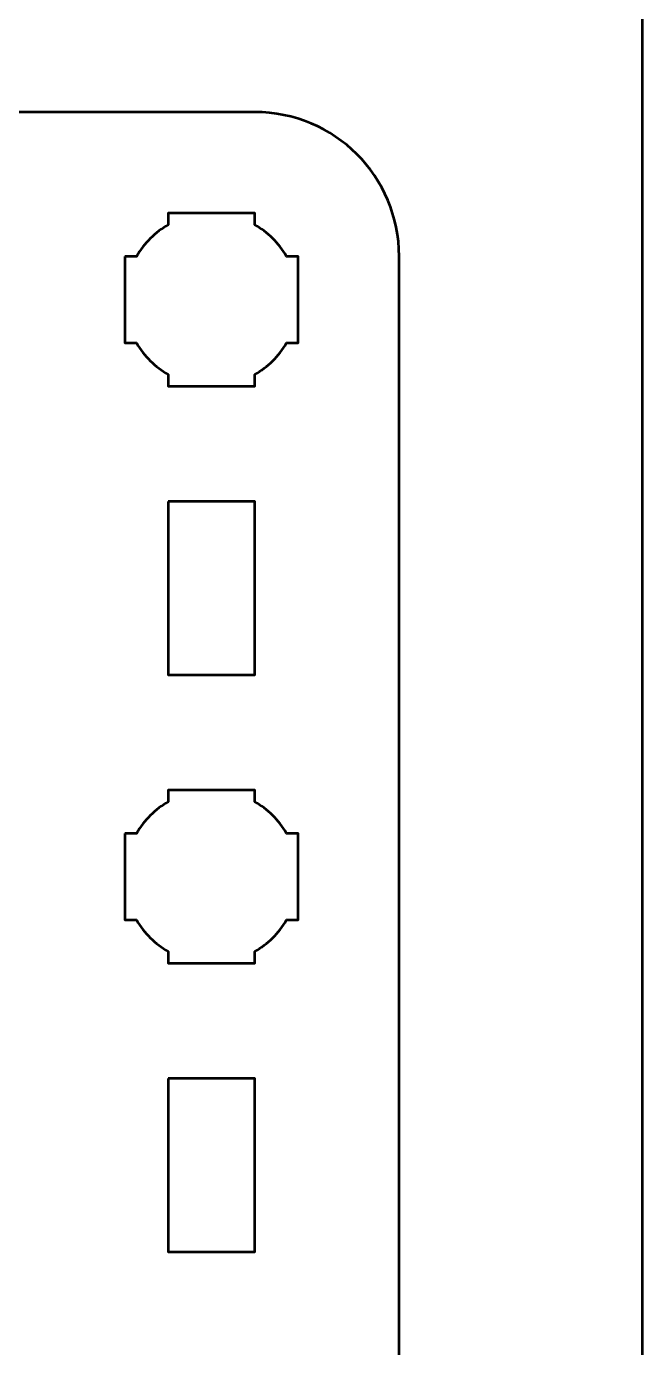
# Model space of a CAD drawing. Header units: centimetres. Extents: x -21 to 0, y -29.7 to 0.
# Drawn here: x -2.135 to 0, y -15.107 to -10.527 of the extents above; entities that cross this region are included whole.
import ezdxf

# ---------------------------------------------------------------- set-up
doc = ezdxf.new("R2010")
doc.units = ezdxf.units.CM
doc.header["$MEASUREMENT"] = 0
doc.layers.add('Layer 1', color=7, linetype='Continuous')

msp = doc.modelspace()

# ---------------------------------------------------------------- linework, layer by layer
at = {"layer": 'Layer 1', "color": 1, "lineweight": 53}
msp.add_open_spline([(-21.00003, -29.19995), (-21.00003, -29.19995), (-21.00003, -1.69992), (-21.00003, -1.69992), (-21.00003, -1.69992), (-21.00003, -1.61709), (-20.93286, -1.54992), (-20.85003, -1.54992), (-20.85003, -1.54992), (-20.7672, -1.54992), (-20.70003, -1.48275), (-20.70003, -1.39992), (-20.70003, -1.39992), (-20.70003, -1.31709), (-20.7672, -1.24992), (-20.85003, -1.24992), (-20.85003, -1.24992), (-20.93286, -1.24992), (-21.00003, -1.18275), (-21.00003, -1.09992), (-21.00003, -1.09992), (-21.00003, -1.09992), (-21.00003, -0.49992), (-21.00003, -0.49992), (-21.00003, -0.49992), (-21.00003, -0.22295), (-20.77694, 0.00004), (-20.49994, 0.00004), (-20.49994, 0.00004), (-20.49994, 0.00004), (-0.50008, 0.00004), (-0.50008, 0.00004), (-0.50008, 0.00004), (-0.22294, 0.00004), (0.00002, -0.22295), (0.00002, -0.49992), (0.00002, -0.49992), (0.00002, -0.49992), (0.00002, -29.19995), (0.00002, -29.19995), (0.00002, -29.19995), (0.00002, -29.47695), (-0.22294, -29.70004), (-0.50008, -29.70004), (-0.50008, -29.70004), (-0.50008, -29.70004), (-20.49994, -29.70004), (-20.49994, -29.70004), (-20.49994, -29.70004), (-20.77694, -29.70004), (-21.00003, -29.47695), (-21.00003, -29.19995)], degree=3, knots=[0, 0, 0, 0, 0.0769231, 0.0769231, 0.0769231, 0.0769231, 0.1538462, 0.1538462, 0.1538462, 0.1538462, 0.2307692, 0.2307692, 0.2307692, 0.2307692, 0.3076923, 0.3076923, 0.3076923, 0.3076923, 0.3846154, 0.3846154, 0.3846154, 0.3846154, 0.4615385, 0.4615385, 0.4615385, 0.4615385, 0.5384615, 0.5384615, 0.5384615, 0.5384615, 0.6153846, 0.6153846, 0.6153846, 0.6153846, 0.6923077, 0.6923077, 0.6923077, 0.6923077, 0.7692308, 0.7692308, 0.7692308, 0.7692308, 0.8461538, 0.8461538, 0.8461538, 0.8461538, 0.9230769, 0.9230769, 0.9230769, 0.9230769, 1, 1, 1, 1], dxfattribs=at)
at = {"layer": 'Layer 1', "color": 3, "lineweight": 53}
msp.add_open_spline([(-9.64363, -10.82436), (-9.64363, -10.82436), (-1.34373, -10.82436), (-1.34373, -10.82436), (-1.34373, -10.82436), (-1.06673, -10.82436), (-0.84363, -11.04746), (-0.84363, -11.32446), (-0.84363, -11.32446), (-0.84363, -11.32446), (-0.84363, -19.62436), (-0.84363, -19.62436), (-0.84363, -19.62436), (-0.84363, -19.90136), (-1.06673, -20.12446), (-1.34373, -20.12446), (-1.34373, -20.12446), (-1.34373, -20.12446), (-9.64363, -20.12446), (-9.64363, -20.12446), (-9.64363, -20.12446), (-9.92063, -20.12446), (-10.14373, -19.90136), (-10.14373, -19.62436), (-10.14373, -19.62436), (-10.14373, -19.62436), (-10.14373, -11.32446), (-10.14373, -11.32446), (-10.14373, -11.32446), (-10.14373, -11.04746), (-9.92063, -10.82436), (-9.64363, -10.82436)], degree=3, knots=[0, 0, 0, 0, 0.125, 0.125, 0.125, 0.125, 0.25, 0.25, 0.25, 0.25, 0.375, 0.375, 0.375, 0.375, 0.5, 0.5, 0.5, 0.5, 0.625, 0.625, 0.625, 0.625, 0.75, 0.75, 0.75, 0.75, 0.875, 0.875, 0.875, 0.875, 1, 1, 1, 1], dxfattribs=at)
at = {"layer": 'Layer 1', "lineweight": 53}
for points, knots in [([(-1.79369, -11.32438), (-1.79369, -11.32438), (-1.75349, -11.32438), (-1.75349, -11.32438), (-1.75349, -11.32438), (-1.72716, -11.27886), (-1.6892, -11.24093), (-1.64369, -11.2146), (-1.64369, -11.2146), (-1.64369, -11.2146), (-1.64369, -11.17438), (-1.64369, -11.17438), (-1.64369, -11.17438), (-1.64369, -11.17438), (-1.34369, -11.17438), (-1.34369, -11.17438), (-1.34369, -11.17438), (-1.34369, -11.17438), (-1.34369, -11.21457), (-1.34369, -11.21457), (-1.34369, -11.21457), (-1.29816, -11.2409), (-1.26017, -11.27885), (-1.23381, -11.32438), (-1.23381, -11.32438), (-1.23381, -11.32438), (-1.19369, -11.32438), (-1.19369, -11.32438), (-1.19369, -11.32438), (-1.19369, -11.32438), (-1.19369, -11.4698), (-1.19369, -11.4698), (-1.19369, -11.4698), (-1.19369, -11.4698), (-1.19363, -11.47445), (-1.19363, -11.47445), (-1.19363, -11.47445), (-1.19363, -11.47445), (-1.19369, -11.47909), (-1.19369, -11.47909), (-1.19369, -11.47909), (-1.19369, -11.47909), (-1.19369, -11.62438), (-1.19369, -11.62438), (-1.19369, -11.62438), (-1.19369, -11.62438), (-1.23376, -11.62438), (-1.23376, -11.62438), (-1.23376, -11.62438), (-1.26011, -11.66995), (-1.29811, -11.70796), (-1.34369, -11.73432), (-1.34369, -11.73432), (-1.34369, -11.73432), (-1.34369, -11.77438), (-1.34369, -11.77438), (-1.34369, -11.77438), (-1.34369, -11.77438), (-1.48697, -11.77438), (-1.48697, -11.77438), (-1.48697, -11.77438), (-1.48697, -11.77438), (-1.49364, -11.77446), (-1.49364, -11.77446), (-1.49364, -11.77446), (-1.49364, -11.77446), (-1.50032, -11.77438), (-1.50032, -11.77438), (-1.50032, -11.77438), (-1.50032, -11.77438), (-1.64369, -11.77438), (-1.64369, -11.77438), (-1.64369, -11.77438), (-1.64369, -11.77438), (-1.64369, -11.73428), (-1.64369, -11.73428), (-1.64369, -11.73428), (-1.68923, -11.70792), (-1.72721, -11.66993), (-1.75354, -11.62438), (-1.75354, -11.62438), (-1.75354, -11.62438), (-1.79369, -11.62438), (-1.79369, -11.62438), (-1.79369, -11.62438), (-1.79369, -11.62438), (-1.79369, -11.32438), (-1.79369, -11.32438)], [0, 0, 0, 0, 0.0454545, 0.0454545, 0.0454545, 0.0454545, 0.0909091, 0.0909091, 0.0909091, 0.0909091, 0.1363636, 0.1363636, 0.1363636, 0.1363636, 0.1818182, 0.1818182, 0.1818182, 0.1818182, 0.2272727, 0.2272727, 0.2272727, 0.2272727, 0.2727273, 0.2727273, 0.2727273, 0.2727273, 0.3181818, 0.3181818, 0.3181818, 0.3181818, 0.3636364, 0.3636364, 0.3636364, 0.3636364, 0.4090909, 0.4090909, 0.4090909, 0.4090909, 0.4545455, 0.4545455, 0.4545455, 0.4545455, 0.5, 0.5, 0.5, 0.5, 0.5454545, 0.5454545, 0.5454545, 0.5454545, 0.5909091, 0.5909091, 0.5909091, 0.5909091, 0.6363636, 0.6363636, 0.6363636, 0.6363636, 0.6818182, 0.6818182, 0.6818182, 0.6818182, 0.7272727, 0.7272727, 0.7272727, 0.7272727, 0.7727273, 0.7727273, 0.7727273, 0.7727273, 0.8181818, 0.8181818, 0.8181818, 0.8181818, 0.8636364, 0.8636364, 0.8636364, 0.8636364, 0.9090909, 0.9090909, 0.9090909, 0.9090909, 0.9545455, 0.9545455, 0.9545455, 0.9545455, 1, 1, 1, 1]), ([(-1.64373, -12.17441), (-1.64373, -12.17441), (-1.34373, -12.17441), (-1.34373, -12.17441), (-1.34373, -12.17441), (-1.34373, -12.17441), (-1.34373, -12.77441), (-1.34373, -12.77441), (-1.34373, -12.77441), (-1.34373, -12.77441), (-1.64373, -12.77441), (-1.64373, -12.77441), (-1.64373, -12.77441), (-1.64373, -12.77441), (-1.64373, -12.17441), (-1.64373, -12.17441)], [0, 0, 0, 0, 0.25, 0.25, 0.25, 0.25, 0.5, 0.5, 0.5, 0.5, 0.75, 0.75, 0.75, 0.75, 1, 1, 1, 1]), ([(-1.79369, -13.32438), (-1.79369, -13.32438), (-1.75349, -13.32438), (-1.75349, -13.32438), (-1.75349, -13.32438), (-1.72716, -13.27886), (-1.6892, -13.24093), (-1.64369, -13.2146), (-1.64369, -13.2146), (-1.64369, -13.2146), (-1.64369, -13.17438), (-1.64369, -13.17438), (-1.64369, -13.17438), (-1.64369, -13.17438), (-1.34369, -13.17438), (-1.34369, -13.17438), (-1.34369, -13.17438), (-1.34369, -13.17438), (-1.34369, -13.21457), (-1.34369, -13.21457), (-1.34369, -13.21457), (-1.29816, -13.2409), (-1.26017, -13.27885), (-1.23381, -13.32438), (-1.23381, -13.32438), (-1.23381, -13.32438), (-1.19369, -13.32438), (-1.19369, -13.32438), (-1.19369, -13.32438), (-1.19369, -13.32438), (-1.19369, -13.4698), (-1.19369, -13.4698), (-1.19369, -13.4698), (-1.19369, -13.4698), (-1.19363, -13.47445), (-1.19363, -13.47445), (-1.19363, -13.47445), (-1.19363, -13.47445), (-1.19369, -13.47909), (-1.19369, -13.47909), (-1.19369, -13.47909), (-1.19369, -13.47909), (-1.19369, -13.62438), (-1.19369, -13.62438), (-1.19369, -13.62438), (-1.19369, -13.62438), (-1.23376, -13.62438), (-1.23376, -13.62438), (-1.23376, -13.62438), (-1.26011, -13.66995), (-1.29811, -13.70796), (-1.34369, -13.73432), (-1.34369, -13.73432), (-1.34369, -13.73432), (-1.34369, -13.77438), (-1.34369, -13.77438), (-1.34369, -13.77438), (-1.34369, -13.77438), (-1.48697, -13.77438), (-1.48697, -13.77438), (-1.48697, -13.77438), (-1.48697, -13.77438), (-1.49364, -13.77446), (-1.49364, -13.77446), (-1.49364, -13.77446), (-1.49364, -13.77446), (-1.50032, -13.77438), (-1.50032, -13.77438), (-1.50032, -13.77438), (-1.50032, -13.77438), (-1.64369, -13.77438), (-1.64369, -13.77438), (-1.64369, -13.77438), (-1.64369, -13.77438), (-1.64369, -13.73428), (-1.64369, -13.73428), (-1.64369, -13.73428), (-1.68923, -13.70792), (-1.72721, -13.66993), (-1.75354, -13.62438), (-1.75354, -13.62438), (-1.75354, -13.62438), (-1.79369, -13.62438), (-1.79369, -13.62438), (-1.79369, -13.62438), (-1.79369, -13.62438), (-1.79369, -13.32438), (-1.79369, -13.32438)], [0, 0, 0, 0, 0.0454545, 0.0454545, 0.0454545, 0.0454545, 0.0909091, 0.0909091, 0.0909091, 0.0909091, 0.1363636, 0.1363636, 0.1363636, 0.1363636, 0.1818182, 0.1818182, 0.1818182, 0.1818182, 0.2272727, 0.2272727, 0.2272727, 0.2272727, 0.2727273, 0.2727273, 0.2727273, 0.2727273, 0.3181818, 0.3181818, 0.3181818, 0.3181818, 0.3636364, 0.3636364, 0.3636364, 0.3636364, 0.4090909, 0.4090909, 0.4090909, 0.4090909, 0.4545455, 0.4545455, 0.4545455, 0.4545455, 0.5, 0.5, 0.5, 0.5, 0.5454545, 0.5454545, 0.5454545, 0.5454545, 0.5909091, 0.5909091, 0.5909091, 0.5909091, 0.6363636, 0.6363636, 0.6363636, 0.6363636, 0.6818182, 0.6818182, 0.6818182, 0.6818182, 0.7272727, 0.7272727, 0.7272727, 0.7272727, 0.7727273, 0.7727273, 0.7727273, 0.7727273, 0.8181818, 0.8181818, 0.8181818, 0.8181818, 0.8636364, 0.8636364, 0.8636364, 0.8636364, 0.9090909, 0.9090909, 0.9090909, 0.9090909, 0.9545455, 0.9545455, 0.9545455, 0.9545455, 1, 1, 1, 1]), ([(-1.64373, -14.17437), (-1.64373, -14.17437), (-1.34373, -14.17437), (-1.34373, -14.17437), (-1.34373, -14.17437), (-1.34373, -14.17437), (-1.34373, -14.77438), (-1.34373, -14.77438), (-1.34373, -14.77438), (-1.34373, -14.77438), (-1.64373, -14.77438), (-1.64373, -14.77438), (-1.64373, -14.77438), (-1.64373, -14.77438), (-1.64373, -14.17437), (-1.64373, -14.17437)], [0, 0, 0, 0, 0.25, 0.25, 0.25, 0.25, 0.5, 0.5, 0.5, 0.5, 0.75, 0.75, 0.75, 0.75, 1, 1, 1, 1])]:
    msp.add_open_spline(points, degree=3, knots=knots, dxfattribs=at)

doc.saveas('drawing.dxf')
